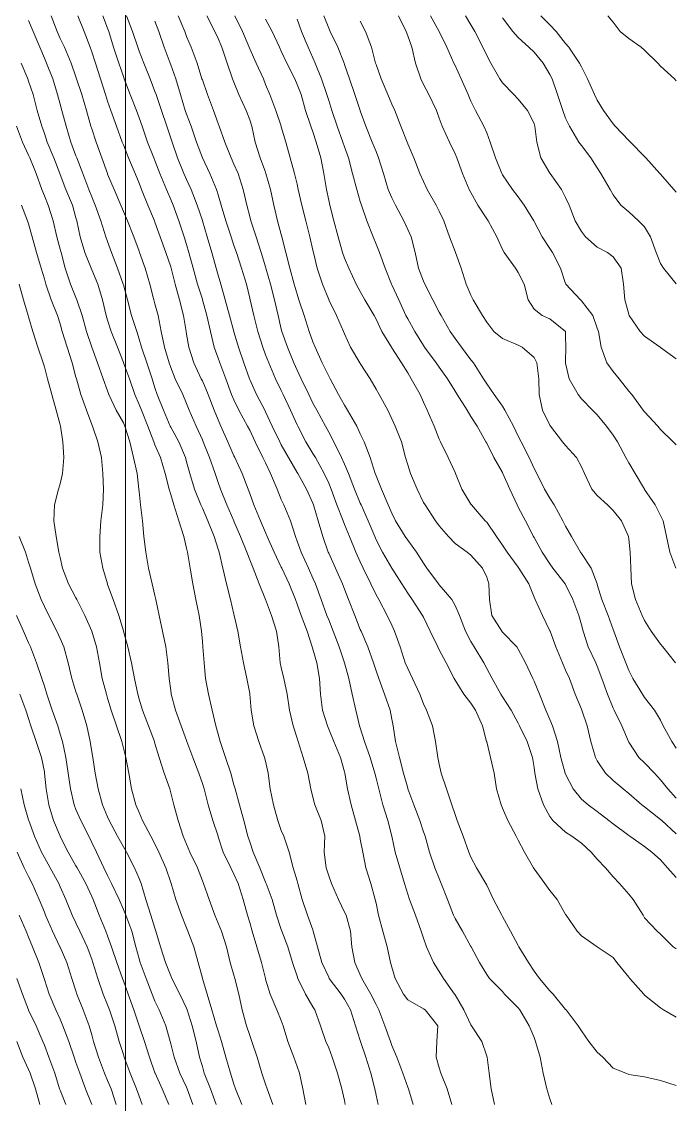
# Model space of a CAD drawing. Header units: centimetres. Extents: x 0 to 642158, y -847 to 649707.
# Drawn here: x 617163.53 to 617184.22, y 620600.76 to 620635.06 of the extents above; entities that cross this region are included whole.
import ezdxf

# ---------------------------------------------------------------- set-up
doc = ezdxf.new("R2010")
doc.units = ezdxf.units.CM
doc.header["$MEASUREMENT"] = 0
doc.layers.add('MEV_grille', color=254, linetype='Continuous', lineweight=9)
doc.layers.add('WAL_topographie 0.5', color=253, linetype='Continuous', lineweight=20)

# ---------------------------------------------------------------- blocks, each defined once
blk = doc.blocks.new('*U112')
at = {"layer": 'MEV_grille', "transparency": 33554687}
blk.add_lwpolyline([(0, 1825.476), (0, -1825.476)], dxfattribs=at)
blk = doc.blocks.new('*U113')
at = {"layer": 'MEV_grille', "color": 0, "linetype": 'ByBlock', "lineweight": -2, "transparency": 16777216}
blk.add_blockref('*U112', (1800, 0), dxfattribs=at)

msp = doc.modelspace()

# ---------------------------------------------------------------- linework, layer by layer
at = {"layer": 'WAL_topographie 0.5'}
for points in [[(617163.75, 620635.098), (617163.891, 620634.75), (617164.102, 620634.25), (617164.25, 620633.906), (617164.319, 620633.75), (617164.514, 620633.25), (617164.665, 620632.75), (617164.75, 620632.446), (617164.805, 620632.25), (617164.936, 620631.75), (617165.09, 620631.25), (617165.25, 620630.813), (617165.274, 620630.75), (617165.465, 620630.25), (617165.66, 620629.75), (617165.75, 620629.517), (617165.86, 620629.25), (617166.035, 620628.75), (617166.198, 620628.25), (617166.25, 620628.1), (617166.374, 620627.75), (617166.562, 620627.25), (617166.743, 620626.75), (617166.75, 620626.724), (617166.879, 620626.25), (617167.009, 620625.75), (617167.172, 620625.25), (617167.25, 620625.006), (617167.324, 620624.75), (617167.491, 620624.25), (617167.661, 620623.75), (617167.75, 620623.464), (617167.825, 620623.25), (617168.022, 620622.75), (617168.233, 620622.25), (617168.25, 620622.216), (617168.505, 620621.75), (617168.712, 620621.25), (617168.75, 620621.114), (617168.852, 620620.75), (617169.007, 620620.25), (617169.204, 620619.75), (617169.25, 620619.646), (617169.427, 620619.25), (617169.623, 620618.75), (617169.75, 620618.348), (617169.781, 620618.25), (617169.895, 620617.75), (617170.013, 620617.25), (617170.14, 620616.75), (617170.25, 620616.285), (617170.259, 620616.25), (617170.374, 620615.75), (617170.46, 620615.25), (617170.552, 620614.75), (617170.662, 620614.25), (617170.75, 620613.774), (617170.755, 620613.75), (617170.8, 620613.25), (617170.875, 620612.75), (617171.035, 620612.25), (617171.222, 620611.75), (617171.25, 620611.63), (617171.331, 620611.25), (617171.402, 620610.75), (617171.503, 620610.25), (617171.639, 620609.75), (617171.75, 620609.437), (617171.825, 620609.25), (617172.002, 620608.75), (617172.129, 620608.25), (617172.25, 620607.843), (617172.275, 620607.75), (617172.413, 620607.25), (617172.581, 620606.75), (617172.75, 620606.285), (617172.762, 620606.25), (617172.897, 620605.75), (617173.031, 620605.25), (617173.25, 620604.782), (617173.266, 620604.75), (617173.648, 620604.25), (617173.75, 620604.093), (617173.941, 620603.75), (617174.103, 620603.25), (617174.25, 620602.778), (617174.258, 620602.75), (617174.422, 620602.25), (617174.585, 620601.75), (617174.709, 620601.25), (617174.75, 620601.048), (617174.818, 620600.75)], [(617164.46, 620635.25), (617164.654, 620634.75), (617164.75, 620634.531), (617164.883, 620634.25), (617165.103, 620633.75), (617165.25, 620633.319), (617165.272, 620633.25), (617165.431, 620632.75), (617165.582, 620632.25), (617165.724, 620631.75), (617165.75, 620631.669), (617165.891, 620631.25), (617166.068, 620630.75), (617166.244, 620630.25), (617166.25, 620630.234), (617166.455, 620629.75), (617166.666, 620629.25), (617166.75, 620629.051), (617166.88, 620628.75), (617167.079, 620628.25), (617167.25, 620627.786), (617167.263, 620627.75), (617167.441, 620627.25), (617167.586, 620626.75), (617167.713, 620626.25), (617167.75, 620626.117), (617167.852, 620625.75), (617167.948, 620625.25), (617168.05, 620624.75), (617168.197, 620624.25), (617168.25, 620624.102), (617168.394, 620623.75), (617168.628, 620623.25), (617168.75, 620622.962), (617168.834, 620622.75), (617169.054, 620622.25), (617169.25, 620621.816), (617169.278, 620621.75), (617169.474, 620621.25), (617169.658, 620620.75), (617169.75, 620620.465), (617169.821, 620620.25), (617170.022, 620619.75), (617170.245, 620619.25), (617170.25, 620619.238), (617170.459, 620618.75), (617170.66, 620618.25), (617170.75, 620618.012), (617170.854, 620617.75), (617171.053, 620617.25), (617171.25, 620616.759), (617171.254, 620616.75), (617171.436, 620616.25), (617171.598, 620615.75), (617171.674, 620615.25), (617171.717, 620614.75), (617171.75, 620614.603), (617171.831, 620614.25), (617171.934, 620613.75), (617172.007, 620613.25), (617172.123, 620612.75), (617172.25, 620612.364), (617172.288, 620612.25), (617172.444, 620611.75), (617172.588, 620611.25), (617172.688, 620610.75), (617172.75, 620610.487), (617172.806, 620610.25), (617173.016, 620609.75), (617173.122, 620609.25), (617173.106, 620608.75), (617173.169, 620608.25), (617173.25, 620608), (617173.341, 620607.75), (617173.557, 620607.25), (617173.75, 620606.849), (617173.798, 620606.75), (617173.94, 620606.25), (617173.987, 620605.75), (617174.074, 620605.25), (617174.25, 620604.857), (617174.296, 620604.75), (617174.588, 620604.25), (617174.75, 620603.921), (617174.837, 620603.75), (617175.025, 620603.25), (617175.201, 620602.75), (617175.25, 620602.623), (617175.409, 620602.25), (617175.594, 620601.75), (617175.75, 620601.306), (617175.772, 620601.25), (617175.928, 620600.75)], [(617165.305, 620635.25), (617165.506, 620634.75), (617165.701, 620634.25), (617165.75, 620634.111), (617165.866, 620633.75), (617166.022, 620633.25), (617166.184, 620632.75), (617166.25, 620632.547), (617166.351, 620632.25), (617166.532, 620631.75), (617166.715, 620631.25), (617166.75, 620631.157), (617166.91, 620630.75), (617167.128, 620630.25), (617167.25, 620629.948), (617167.324, 620629.75), (617167.525, 620629.25), (617167.737, 620628.75), (617167.75, 620628.714), (617167.913, 620628.25), (617168.092, 620627.75), (617168.25, 620627.293), (617168.263, 620627.25), (617168.388, 620626.75), (617168.532, 620626.25), (617168.658, 620625.75), (617168.734, 620625.25), (617168.75, 620625.163), (617168.827, 620624.75), (617168.984, 620624.25), (617169.218, 620623.75), (617169.25, 620623.681), (617169.431, 620623.25), (617169.624, 620622.75), (617169.75, 620622.445), (617169.837, 620622.25), (617170.057, 620621.75), (617170.25, 620621.306), (617170.277, 620621.25), (617170.512, 620620.75), (617170.699, 620620.25), (617170.75, 620620.109), (617170.88, 620619.75), (617171.087, 620619.25), (617171.25, 620618.877), (617171.306, 620618.75), (617171.527, 620618.25), (617171.75, 620617.779), (617171.764, 620617.75), (617171.999, 620617.25), (617172.194, 620616.75), (617172.25, 620616.606), (617172.378, 620616.25), (617172.563, 620615.75), (617172.727, 620615.25), (617172.75, 620615.175), (617172.871, 620614.75), (617172.959, 620614.25), (617172.99, 620613.75), (617173.057, 620613.25), (617173.209, 620612.75), (617173.25, 620612.649), (617173.41, 620612.25), (617173.624, 620611.75), (617173.75, 620611.291), (617173.76, 620611.25), (617173.844, 620610.75), (617173.963, 620610.25), (617174.101, 620609.75), (617174.233, 620609.25), (617174.25, 620609.161), (617174.332, 620608.75), (617174.43, 620608.25), (617174.583, 620607.75), (617174.721, 620607.25), (617174.75, 620607.129), (617174.83, 620606.75), (617174.965, 620606.25), (617175.096, 620605.75), (617175.21, 620605.25), (617175.25, 620605.101), (617175.355, 620604.75), (617175.618, 620604.25), (617175.75, 620604.065), (617176.25, 620603.785), (617176.3, 620603.75), (617176.705, 620603.25), (617176.675, 620602.75), (617176.654, 620602.25), (617176.75, 620601.919), (617176.801, 620601.75), (617176.995, 620601.25), (617177.142, 620600.75)], [(617166.096, 620635.25), (617166.25, 620634.854), (617166.29, 620634.75), (617166.437, 620634.25), (617166.605, 620633.75), (617166.75, 620633.33), (617166.78, 620633.25), (617166.964, 620632.75), (617167.164, 620632.25), (617167.25, 620632.018), (617167.346, 620631.75), (617167.515, 620631.25), (617167.714, 620630.75), (617167.75, 620630.661), (617167.909, 620630.25), (617168.112, 620629.75), (617168.25, 620629.425), (617168.324, 620629.25), (617168.51, 620628.75), (617168.673, 620628.25), (617168.75, 620628.007), (617168.826, 620627.75), (617168.959, 620627.25), (617169.101, 620626.75), (617169.25, 620626.267), (617169.255, 620626.25), (617169.388, 620625.75), (617169.504, 620625.25), (617169.627, 620624.75), (617169.75, 620624.396), (617169.799, 620624.25), (617169.991, 620623.75), (617170.177, 620623.25), (617170.25, 620623.083), (617170.406, 620622.75), (617170.682, 620622.25), (617170.75, 620622.118), (617170.925, 620621.75), (617171.169, 620621.25), (617171.25, 620621.088), (617171.411, 620620.75), (617171.617, 620620.25), (617171.75, 620619.927), (617171.832, 620619.75), (617172.036, 620619.25), (617172.194, 620618.75), (617172.25, 620618.601), (617172.374, 620618.25), (617172.611, 620617.75), (617172.75, 620617.431), (617172.829, 620617.25), (617173.007, 620616.75), (617173.194, 620616.25), (617173.25, 620616.107), (617173.394, 620615.75), (617173.582, 620615.25), (617173.749, 620614.75), (617173.75, 620614.746), (617173.888, 620614.25), (617173.997, 620613.75), (617174.108, 620613.25), (617174.229, 620612.75), (617174.25, 620612.688), (617174.388, 620612.25), (617174.564, 620611.75), (617174.71, 620611.25), (617174.75, 620611.091), (617174.835, 620610.75), (617174.959, 620610.25), (617175.117, 620609.75), (617175.25, 620609.25), (617175.25, 620609.25), (617175.351, 620608.75), (617175.496, 620608.25), (617175.652, 620607.75), (617175.75, 620607.415), (617175.81, 620607.25), (617176.002, 620606.75), (617176.175, 620606.25), (617176.25, 620606.02), (617176.344, 620605.75), (617176.569, 620605.25), (617176.75, 620604.966), (617176.879, 620604.75), (617177.235, 620604.25), (617177.25, 620604.227), (617177.522, 620603.75), (617177.75, 620603.272), (617177.768, 620603.25), (617178.096, 620602.75), (617178.25, 620602.284), (617178.261, 620602.25), (617178.334, 620601.75), (617178.393, 620601.25), (617178.497, 620600.75)], [(617166.848, 620635.25), (617167.039, 620634.75), (617167.205, 620634.25), (617167.25, 620634.131), (617167.402, 620633.75), (617167.598, 620633.25), (617167.75, 620632.854), (617167.786, 620632.75), (617167.957, 620632.25), (617168.126, 620631.75), (617168.25, 620631.375), (617168.292, 620631.25), (617168.459, 620630.75), (617168.661, 620630.25), (617168.75, 620630.057), (617168.896, 620629.75), (617169.091, 620629.25), (617169.25, 620628.759), (617169.253, 620628.75), (617169.405, 620628.25), (617169.547, 620627.75), (617169.686, 620627.25), (617169.75, 620627.033), (617169.838, 620626.75), (617169.977, 620626.25), (617170.109, 620625.75), (617170.244, 620625.25), (617170.25, 620625.231), (617170.395, 620624.75), (617170.562, 620624.25), (617170.742, 620623.75), (617170.75, 620623.729), (617170.967, 620623.25), (617171.223, 620622.75), (617171.25, 620622.697), (617171.465, 620622.25), (617171.701, 620621.75), (617171.75, 620621.654), (617171.977, 620621.25), (617172.25, 620620.779), (617172.268, 620620.75), (617172.55, 620620.25), (617172.75, 620619.808), (617172.771, 620619.75), (617172.92, 620619.25), (617173.06, 620618.75), (617173.236, 620618.25), (617173.25, 620618.218), (617173.467, 620617.75), (617173.687, 620617.25), (617173.75, 620617.082), (617173.878, 620616.75), (617174.074, 620616.25), (617174.25, 620615.8), (617174.272, 620615.75), (617174.485, 620615.25), (617174.669, 620614.75), (617174.75, 620614.498), (617174.832, 620614.25), (617175.016, 620613.75), (617175.197, 620613.25), (617175.25, 620612.961), (617175.289, 620612.75), (617175.363, 620612.25), (617175.492, 620611.75), (617175.62, 620611.25), (617175.75, 620610.771), (617175.756, 620610.75), (617175.946, 620610.25), (617176.139, 620609.75), (617176.25, 620609.39), (617176.298, 620609.25), (617176.441, 620608.75), (617176.611, 620608.25), (617176.75, 620607.911), (617176.814, 620607.75), (617177.008, 620607.25), (617177.203, 620606.75), (617177.25, 620606.651), (617177.486, 620606.25), (617177.75, 620605.76), (617177.756, 620605.75), (617178.02, 620605.25), (617178.25, 620604.875), (617178.335, 620604.75), (617178.75, 620604.328), (617178.818, 620604.25), (617179.25, 620603.813), (617179.299, 620603.75), (617179.591, 620603.25), (617179.75, 620602.872), (617179.8, 620602.75), (617179.942, 620602.25), (617180.04, 620601.75), (617180.149, 620601.25), (617180.25, 620600.934), (617180.316, 620600.75)], [(617167.75, 620635.08), (617167.87, 620634.75), (617168.044, 620634.25), (617168.229, 620633.75), (617168.25, 620633.691), (617168.406, 620633.25), (617168.554, 620632.75), (617168.709, 620632.25), (617168.75, 620632.133), (617168.894, 620631.75), (617169.066, 620631.25), (617169.25, 620630.75), (617169.25, 620630.75), (617169.487, 620630.25), (617169.698, 620629.75), (617169.75, 620629.579), (617169.847, 620629.25), (617169.992, 620628.75), (617170.158, 620628.25), (617170.25, 620627.974), (617170.328, 620627.75), (617170.494, 620627.25), (617170.644, 620626.75), (617170.75, 620626.298), (617170.761, 620626.25), (617170.876, 620625.75), (617171.005, 620625.25), (617171.16, 620624.75), (617171.25, 620624.51), (617171.352, 620624.25), (617171.569, 620623.75), (617171.75, 620623.378), (617171.809, 620623.25), (617172.039, 620622.75), (617172.25, 620622.287), (617172.268, 620622.25), (617172.527, 620621.75), (617172.75, 620621.381), (617172.829, 620621.25), (617173.111, 620620.75), (617173.25, 620620.438), (617173.327, 620620.25), (617173.511, 620619.75), (617173.704, 620619.25), (617173.75, 620619.131), (617173.903, 620618.75), (617174.11, 620618.25), (617174.25, 620617.943), (617174.34, 620617.75), (617174.58, 620617.25), (617174.75, 620616.904), (617174.836, 620616.75), (617175.102, 620616.25), (617175.25, 620615.938), (617175.337, 620615.75), (617175.515, 620615.25), (617175.675, 620614.75), (617175.75, 620614.565), (617175.901, 620614.25), (617176.132, 620613.75), (617176.25, 620613.452), (617176.346, 620613.25), (617176.53, 620612.75), (617176.632, 620612.25), (617176.705, 620611.75), (617176.75, 620611.541), (617176.813, 620611.25), (617176.974, 620610.75), (617177.145, 620610.25), (617177.25, 620609.938), (617177.315, 620609.75), (617177.503, 620609.25), (617177.687, 620608.75), (617177.75, 620608.59), (617177.925, 620608.25), (617178.223, 620607.75), (617178.25, 620607.7), (617178.471, 620607.25), (617178.725, 620606.75), (617178.75, 620606.707), (617179.006, 620606.25), (617179.25, 620605.788), (617179.273, 620605.75), (617179.575, 620605.25), (617179.75, 620604.981), (617179.92, 620604.75), (617180.25, 620604.354), (617180.353, 620604.25), (617180.75, 620603.766), (617180.767, 620603.75), (617181.151, 620603.25), (617181.25, 620603.092), (617181.48, 620602.75), (617181.75, 620602.415), (617181.923, 620602.25), (617182.25, 620601.901), (617182.659, 620601.75), (617182.75, 620601.705), (617183.25, 620601.634), (617183.75, 620601.515), (617184.25, 620601.358)], [(617168.49, 620635.25), (617168.691, 620634.75), (617168.75, 620634.595), (617168.899, 620634.25), (617169.086, 620633.75), (617169.239, 620633.25), (617169.25, 620633.216), (617169.41, 620632.75), (617169.602, 620632.25), (617169.75, 620631.839), (617169.786, 620631.75), (617169.966, 620631.25), (617170.158, 620630.75), (617170.25, 620630.545), (617170.379, 620630.25), (617170.547, 620629.75), (617170.659, 620629.25), (617170.75, 620628.892), (617170.787, 620628.75), (617170.95, 620628.25), (617171.109, 620627.75), (617171.25, 620627.296), (617171.264, 620627.25), (617171.407, 620626.75), (617171.539, 620626.25), (617171.654, 620625.75), (617171.75, 620625.315), (617171.766, 620625.25), (617171.942, 620624.75), (617172.15, 620624.25), (617172.25, 620624.021), (617172.377, 620623.75), (617172.616, 620623.25), (617172.75, 620622.978), (617172.874, 620622.75), (617173.145, 620622.25), (617173.25, 620622.052), (617173.409, 620621.75), (617173.657, 620621.25), (617173.75, 620621.038), (617173.873, 620620.75), (617174.066, 620620.25), (617174.25, 620619.808), (617174.275, 620619.75), (617174.497, 620619.25), (617174.705, 620618.75), (617174.75, 620618.649), (617174.957, 620618.25), (617175.249, 620617.75), (617175.25, 620617.748), (617175.568, 620617.25), (617175.75, 620616.951), (617175.894, 620616.75), (617176.222, 620616.25), (617176.25, 620616.192), (617176.466, 620615.75), (617176.699, 620615.25), (617176.75, 620615.159), (617176.972, 620614.75), (617177.217, 620614.25), (617177.25, 620614.195), (617177.526, 620613.75), (617177.75, 620613.469), (617177.893, 620613.25), (617178.123, 620612.75), (617178.248, 620612.25), (617178.25, 620612.241), (617178.367, 620611.75), (617178.484, 620611.25), (617178.565, 620610.75), (617178.705, 620610.25), (617178.75, 620610.145), (617178.922, 620609.75), (617179.181, 620609.25), (617179.25, 620609.123), (617179.444, 620608.75), (617179.731, 620608.25), (617179.75, 620608.215), (617180.094, 620607.75), (617180.25, 620607.53), (617180.481, 620607.25), (617180.75, 620606.777), (617180.765, 620606.75), (617181.114, 620606.25), (617181.25, 620606.099), (617181.75, 620605.75), (617181.75, 620605.75), (617182.25, 620605.412), (617182.373, 620605.25), (617182.75, 620604.784), (617182.78, 620604.75), (617183.225, 620604.25), (617183.25, 620604.22), (617183.75, 620603.818), (617183.851, 620603.75), (617184.25, 620603.52)], [(617169.393, 620635.25), (617169.646, 620634.75), (617169.75, 620634.525), (617169.865, 620634.25), (617170.037, 620633.75), (617170.208, 620633.25), (617170.25, 620633.144), (617170.408, 620632.75), (617170.638, 620632.25), (617170.75, 620631.95), (617170.817, 620631.75), (617170.927, 620631.25), (617171.08, 620630.75), (617171.25, 620630.29), (617171.264, 620630.25), (617171.411, 620629.75), (617171.516, 620629.25), (617171.634, 620628.75), (617171.75, 620628.321), (617171.77, 620628.25), (617171.893, 620627.75), (617172.021, 620627.25), (617172.158, 620626.75), (617172.25, 620626.427), (617172.307, 620626.25), (617172.47, 620625.75), (617172.632, 620625.25), (617172.75, 620624.923), (617172.818, 620624.75), (617173.048, 620624.25), (617173.25, 620623.83), (617173.294, 620623.75), (617173.559, 620623.25), (617173.75, 620622.91), (617173.848, 620622.75), (617174.135, 620622.25), (617174.25, 620621.999), (617174.37, 620621.75), (617174.566, 620621.25), (617174.722, 620620.75), (617174.75, 620620.671), (617174.919, 620620.25), (617175.137, 620619.75), (617175.25, 620619.486), (617175.368, 620619.25), (617175.671, 620618.75), (617175.75, 620618.633), (617176.032, 620618.25), (617176.25, 620617.907), (617176.358, 620617.75), (617176.722, 620617.25), (617176.75, 620617.217), (617177.145, 620616.75), (617177.25, 620616.564), (617177.388, 620616.25), (617177.578, 620615.75), (617177.75, 620615.42), (617177.853, 620615.25), (617178.158, 620614.75), (617178.25, 620614.565), (617178.419, 620614.25), (617178.703, 620613.75), (617178.75, 620613.675), (617179.022, 620613.25), (617179.25, 620612.834), (617179.292, 620612.75), (617179.534, 620612.25), (617179.701, 620611.75), (617179.75, 620611.429), (617179.774, 620611.25), (617179.872, 620610.75), (617180.052, 620610.25), (617180.25, 620609.881), (617180.349, 620609.75), (617180.75, 620609.381), (617180.945, 620609.25), (617181.25, 620609.037), (617181.556, 620608.75), (617181.75, 620608.528), (617182.008, 620608.25), (617182.25, 620607.964), (617182.455, 620607.75), (617182.75, 620607.416), (617182.889, 620607.25), (617183.199, 620606.75), (617183.25, 620606.665), (617183.644, 620606.25), (617183.75, 620606.145), (617184.158, 620605.75), (617184.25, 620605.685)], [(617170.28, 620635.25), (617170.517, 620634.75), (617170.729, 620634.25), (617170.75, 620634.199), (617170.954, 620633.75), (617171.181, 620633.25), (617171.25, 620633.074), (617171.387, 620632.75), (617171.574, 620632.25), (617171.745, 620631.75), (617171.75, 620631.733), (617171.893, 620631.25), (617172.026, 620630.75), (617172.168, 620630.25), (617172.25, 620629.915), (617172.288, 620629.75), (617172.394, 620629.25), (617172.527, 620628.75), (617172.656, 620628.25), (617172.75, 620627.821), (617172.765, 620627.75), (617172.888, 620627.25), (617173.05, 620626.75), (617173.25, 620626.256), (617173.253, 620626.25), (617173.494, 620625.75), (617173.72, 620625.25), (617173.75, 620625.176), (617173.936, 620624.75), (617174.237, 620624.25), (617174.25, 620624.228), (617174.557, 620623.75), (617174.75, 620623.414), (617174.842, 620623.25), (617175.117, 620622.75), (617175.25, 620622.481), (617175.356, 620622.25), (617175.55, 620621.75), (617175.679, 620621.25), (617175.75, 620621.019), (617175.835, 620620.75), (617176.047, 620620.25), (617176.25, 620619.83), (617176.298, 620619.75), (617176.631, 620619.25), (617176.75, 620619.091), (617177.039, 620618.75), (617177.25, 620618.529), (617177.634, 620618.25), (617177.75, 620618.16), (617178.122, 620617.75), (617178.25, 620617.464), (617178.32, 620617.25), (617178.336, 620616.75), (617178.413, 620616.25), (617178.726, 620615.75), (617178.75, 620615.722), (617179.2, 620615.25), (617179.25, 620615.176), (617179.484, 620614.75), (617179.71, 620614.25), (617179.75, 620614.167), (617179.924, 620613.75), (617180.126, 620613.25), (617180.25, 620612.954), (617180.338, 620612.75), (617180.495, 620612.25), (617180.6, 620611.75), (617180.738, 620611.25), (617180.75, 620611.219), (617180.988, 620610.75), (617181.25, 620610.432), (617181.459, 620610.25), (617181.75, 620610.034), (617182.118, 620609.75), (617182.25, 620609.641), (617182.75, 620609.271), (617182.783, 620609.25), (617183.25, 620608.927), (617183.48, 620608.75), (617183.75, 620608.501), (617183.976, 620608.25), (617184.25, 620607.945)], [(617171.25, 620635.143), (617171.456, 620634.75), (617171.689, 620634.25), (617171.75, 620634.126), (617171.929, 620633.75), (617172.173, 620633.25), (617172.25, 620633.076), (617172.373, 620632.75), (617172.519, 620632.25), (617172.685, 620631.75), (617172.75, 620631.57), (617172.858, 620631.25), (617172.997, 620630.75), (617173.099, 620630.25), (617173.181, 620629.75), (617173.25, 620629.409), (617173.285, 620629.25), (617173.415, 620628.75), (617173.548, 620628.25), (617173.687, 620627.75), (617173.75, 620627.567), (617173.883, 620627.25), (617174.119, 620626.75), (617174.25, 620626.508), (617174.395, 620626.25), (617174.689, 620625.75), (617174.75, 620625.633), (617174.935, 620625.25), (617175.234, 620624.75), (617175.25, 620624.727), (617175.554, 620624.25), (617175.75, 620623.934), (617175.865, 620623.75), (617176.142, 620623.25), (617176.25, 620623.004), (617176.37, 620622.75), (617176.589, 620622.25), (617176.75, 620621.834), (617176.787, 620621.75), (617177.031, 620621.25), (617177.25, 620620.777), (617177.261, 620620.75), (617177.466, 620620.25), (617177.75, 620619.773), (617177.766, 620619.75), (617178.197, 620619.25), (617178.25, 620619.199), (617178.566, 620618.75), (617178.75, 620618.48), (617178.902, 620618.25), (617179.25, 620617.777), (617179.271, 620617.75), (617179.58, 620617.25), (617179.75, 620616.831), (617179.788, 620616.75), (617180.014, 620616.25), (617180.25, 620615.765), (617180.255, 620615.75), (617180.435, 620615.25), (617180.649, 620614.75), (617180.75, 620614.515), (617180.868, 620614.25), (617181.053, 620613.75), (617181.25, 620613.278), (617181.261, 620613.25), (617181.426, 620612.75), (617181.55, 620612.25), (617181.692, 620611.75), (617181.75, 620611.641), (617182.007, 620611.25), (617182.25, 620611.02), (617182.575, 620610.75), (617182.75, 620610.61), (617183.163, 620610.25), (617183.25, 620610.186), (617183.75, 620609.788), (617183.791, 620609.75), (617184.25, 620609.331)], [(617172.25, 620635.144), (617172.385, 620634.75), (617172.598, 620634.25), (617172.75, 620633.913), (617172.824, 620633.75), (617173.021, 620633.25), (617173.192, 620632.75), (617173.25, 620632.56), (617173.351, 620632.25), (617173.518, 620631.75), (617173.697, 620631.25), (617173.75, 620631.094), (617173.874, 620630.75), (617174.007, 620630.25), (617174.136, 620629.75), (617174.25, 620629.366), (617174.287, 620629.25), (617174.46, 620628.75), (617174.654, 620628.25), (617174.75, 620628.013), (617174.855, 620627.75), (617175.035, 620627.25), (617175.24, 620626.75), (617175.25, 620626.728), (617175.465, 620626.25), (617175.695, 620625.75), (617175.75, 620625.645), (617175.974, 620625.25), (617176.25, 620624.806), (617176.287, 620624.75), (617176.652, 620624.25), (617176.75, 620624.117), (617177.011, 620623.75), (617177.25, 620623.357), (617177.312, 620623.25), (617177.634, 620622.75), (617177.75, 620622.554), (617177.952, 620622.25), (617178.228, 620621.75), (617178.25, 620621.707), (617178.476, 620621.25), (617178.75, 620620.783), (617178.766, 620620.75), (617178.982, 620620.25), (617179.216, 620619.75), (617179.25, 620619.681), (617179.478, 620619.25), (617179.73, 620618.75), (617179.75, 620618.719), (617180.004, 620618.25), (617180.25, 620617.883), (617180.343, 620617.75), (617180.736, 620617.25), (617180.75, 620617.227), (617180.977, 620616.75), (617181.164, 620616.25), (617181.25, 620615.951), (617181.305, 620615.75), (617181.461, 620615.25), (617181.704, 620614.75), (617181.75, 620614.64), (617181.899, 620614.25), (617182.072, 620613.75), (617182.25, 620613.312), (617182.28, 620613.25), (617182.524, 620612.75), (617182.739, 620612.25), (617182.75, 620612.231), (617183.071, 620611.75), (617183.25, 620611.579), (617183.558, 620611.25), (617183.75, 620611.036), (617183.984, 620610.75), (617184.25, 620610.46)], [(617173.097, 620635.25), (617173.25, 620634.859), (617173.298, 620634.75), (617173.537, 620634.25), (617173.734, 620633.75), (617173.75, 620633.705), (617173.904, 620633.25), (617174.076, 620632.75), (617174.245, 620632.25), (617174.25, 620632.236), (617174.428, 620631.75), (617174.63, 620631.25), (617174.75, 620630.947), (617174.831, 620630.75), (617174.981, 620630.25), (617175.137, 620629.75), (617175.25, 620629.486), (617175.363, 620629.25), (617175.624, 620628.75), (617175.75, 620628.481), (617175.855, 620628.25), (617175.987, 620627.75), (617176.096, 620627.25), (617176.25, 620626.841), (617176.288, 620626.75), (617176.547, 620626.25), (617176.75, 620625.859), (617176.808, 620625.75), (617177.091, 620625.25), (617177.25, 620625.026), (617177.45, 620624.75), (617177.75, 620624.346), (617177.828, 620624.25), (617178.149, 620623.75), (617178.25, 620623.586), (617178.486, 620623.25), (617178.75, 620622.884), (617178.825, 620622.75), (617179.095, 620622.25), (617179.25, 620621.934), (617179.342, 620621.75), (617179.594, 620621.25), (617179.75, 620620.905), (617179.834, 620620.75), (617180.078, 620620.25), (617180.25, 620619.964), (617180.381, 620619.75), (617180.664, 620619.25), (617180.75, 620619.075), (617180.938, 620618.75), (617181.222, 620618.25), (617181.25, 620618.211), (617181.557, 620617.75), (617181.745, 620617.25), (617181.75, 620617.234), (617181.893, 620616.75), (617182.091, 620616.25), (617182.25, 620615.807), (617182.273, 620615.75), (617182.459, 620615.25), (617182.655, 620614.75), (617182.75, 620614.5), (617182.875, 620614.25), (617183.183, 620613.75), (617183.25, 620613.653), (617183.567, 620613.25), (617183.75, 620612.928), (617183.84, 620612.75), (617184.108, 620612.25), (617184.25, 620612.047)], [(617174.25, 620635.077), (617174.419, 620634.75), (617174.603, 620634.25), (617174.736, 620633.75), (617174.75, 620633.703), (617174.907, 620633.25), (617175.121, 620632.75), (617175.25, 620632.454), (617175.345, 620632.25), (617175.531, 620631.75), (617175.728, 620631.25), (617175.75, 620631.192), (617175.942, 620630.75), (617176.139, 620630.25), (617176.25, 620630), (617176.365, 620629.75), (617176.654, 620629.25), (617176.75, 620629.058), (617176.892, 620628.75), (617177.07, 620628.25), (617177.25, 620627.777), (617177.261, 620627.75), (617177.443, 620627.25), (617177.598, 620626.75), (617177.75, 620626.4), (617177.824, 620626.25), (617178.123, 620625.75), (617178.25, 620625.544), (617178.478, 620625.25), (617178.75, 620625.028), (617179.25, 620624.815), (617179.368, 620624.75), (617179.75, 620624.423), (617179.84, 620624.25), (617179.906, 620623.75), (617179.909, 620623.25), (617180.014, 620622.75), (617180.25, 620622.282), (617180.271, 620622.25), (617180.653, 620621.75), (617180.75, 620621.632), (617181.092, 620621.25), (617181.25, 620620.959), (617181.346, 620620.75), (617181.583, 620620.25), (617181.75, 620620.048), (617182.076, 620619.75), (617182.25, 620619.577), (617182.513, 620619.25), (617182.735, 620618.75), (617182.75, 620618.664), (617182.792, 620618.25), (617182.812, 620617.75), (617182.839, 620617.25), (617182.964, 620616.75), (617183.173, 620616.25), (617183.25, 620616.092), (617183.454, 620615.75), (617183.75, 620615.334), (617183.825, 620615.25), (617184.225, 620614.75)], [(617175.455, 620635.25), (617175.699, 620634.75), (617175.75, 620634.61), (617175.878, 620634.25), (617175.998, 620633.75), (617176.161, 620633.25), (617176.25, 620633.071), (617176.422, 620632.75), (617176.658, 620632.25), (617176.75, 620632.009), (617176.841, 620631.75), (617177.07, 620631.25), (617177.25, 620630.872), (617177.303, 620630.75), (617177.484, 620630.25), (617177.7, 620629.75), (617177.75, 620629.653), (617177.972, 620629.25), (617178.25, 620628.815), (617178.294, 620628.75), (617178.575, 620628.25), (617178.75, 620627.846), (617178.805, 620627.75), (617179.161, 620627.25), (617179.25, 620627.118), (617179.438, 620626.75), (617179.563, 620626.25), (617179.75, 620625.954), (617180.009, 620625.75), (617180.25, 620625.645), (617180.74, 620625.25), (617180.75, 620625.083), (617180.76, 620624.75), (617180.75, 620624.306), (617180.749, 620624.25), (617180.75, 620624.243), (617180.861, 620623.75), (617181.142, 620623.25), (617181.25, 620623.114), (617181.603, 620622.75), (617181.75, 620622.606), (617182.039, 620622.25), (617182.25, 620621.96), (617182.386, 620621.75), (617182.653, 620621.25), (617182.75, 620621.087), (617182.945, 620620.75), (617183.241, 620620.25), (617183.25, 620620.237), (617183.579, 620619.75), (617183.75, 620619.416), (617183.836, 620619.25), (617183.945, 620618.75), (617184.051, 620618.25), (617184.232, 620617.75)], [(617176.47, 620635.25), (617176.75, 620634.752), (617176.751, 620634.75), (617176.986, 620634.25), (617177.211, 620633.75), (617177.25, 620633.671), (617177.439, 620633.25), (617177.662, 620632.75), (617177.75, 620632.539), (617177.896, 620632.25), (617178.161, 620631.75), (617178.25, 620631.543), (617178.365, 620631.25), (617178.529, 620630.75), (617178.729, 620630.25), (617178.75, 620630.211), (617179.066, 620629.75), (617179.25, 620629.512), (617179.435, 620629.25), (617179.738, 620628.75), (617179.75, 620628.731), (617180.006, 620628.25), (617180.25, 620627.878), (617180.334, 620627.75), (617180.588, 620627.25), (617180.75, 620626.762), (617180.756, 620626.75), (617181.215, 620626.25), (617181.25, 620626.219), (617181.608, 620625.75), (617181.75, 620625.356), (617181.789, 620625.25), (617181.875, 620624.75), (617182.055, 620624.25), (617182.25, 620623.979), (617182.448, 620623.75), (617182.75, 620623.354), (617182.841, 620623.25), (617183.208, 620622.75), (617183.25, 620622.695), (617183.663, 620622.25), (617183.75, 620622.138), (617184.156, 620621.75), (617184.25, 620621.656)], [(617177.583, 620635.25), (617177.75, 620634.967), (617177.872, 620634.75), (617178.127, 620634.25), (617178.25, 620633.989), (617178.385, 620633.75), (617178.664, 620633.25), (617178.75, 620633.128), (617179.111, 620632.75), (617179.25, 620632.606), (617179.538, 620632.25), (617179.75, 620631.831), (617179.777, 620631.75), (617179.836, 620631.25), (617179.96, 620630.75), (617180.25, 620630.266), (617180.261, 620630.25), (617180.621, 620629.75), (617180.75, 620629.489), (617180.858, 620629.25), (617181.049, 620628.75), (617181.25, 620628.415), (617181.382, 620628.25), (617181.75, 620627.919), (617182.079, 620627.75), (617182.25, 620627.611), (617182.505, 620627.25), (617182.582, 620626.75), (617182.621, 620626.25), (617182.75, 620625.793), (617182.764, 620625.75), (617183.105, 620625.25), (617183.25, 620625.101), (617183.737, 620624.75), (617183.75, 620624.742), (617184.25, 620624.384)], [(617178.75, 620635.187), (617179.083, 620634.75), (617179.25, 620634.561), (617179.589, 620634.25), (617179.75, 620634.095), (617180.035, 620633.75), (617180.25, 620633.39), (617180.322, 620633.25), (617180.492, 620632.75), (617180.662, 620632.25), (617180.75, 620632.008), (617180.87, 620631.75), (617181.167, 620631.25), (617181.25, 620631.14), (617181.545, 620630.75), (617181.75, 620630.431), (617181.866, 620630.25), (617182.158, 620629.75), (617182.25, 620629.576), (617182.494, 620629.25), (617182.75, 620629.034), (617183.056, 620628.75), (617183.25, 620628.558), (617183.437, 620628.25), (617183.615, 620627.75), (617183.75, 620627.398), (617183.851, 620627.25), (617184.25, 620626.753)], [(617179.968, 620635.25), (617180.25, 620634.962), (617180.445, 620634.75), (617180.75, 620634.374), (617180.848, 620634.25), (617181.193, 620633.75), (617181.25, 620633.632), (617181.446, 620633.25), (617181.662, 620632.75), (617181.75, 620632.574), (617181.946, 620632.25), (617182.25, 620631.822), (617182.312, 620631.75), (617182.75, 620631.294), (617182.799, 620631.25), (617183.25, 620630.789), (617183.288, 620630.75), (617183.733, 620630.25), (617183.75, 620630.23), (617184.172, 620629.75), (617184.25, 620629.66)], [(617182.088, 620635.25), (617182.25, 620635.051), (617182.479, 620634.75), (617182.75, 620634.527), (617183.137, 620634.25), (617183.25, 620634.162), (617183.671, 620633.75), (617183.75, 620633.658), (617184.193, 620633.25), (617184.25, 620633.189)], [(617163.512, 620633.75), (617163.723, 620633.25), (617163.75, 620633.174), (617163.891, 620632.75), (617164.022, 620632.25), (617164.167, 620631.75), (617164.25, 620631.518), (617164.341, 620631.25), (617164.545, 620630.75), (617164.737, 620630.25), (617164.75, 620630.217), (617164.934, 620629.75), (617165.136, 620629.25), (617165.25, 620628.842), (617165.275, 620628.75), (617165.386, 620628.25), (617165.533, 620627.75), (617165.73, 620627.25), (617165.75, 620627.203), (617165.937, 620626.75), (617166.091, 620626.25), (617166.206, 620625.75), (617166.25, 620625.608), (617166.369, 620625.25), (617166.565, 620624.75), (617166.75, 620624.266), (617166.756, 620624.25), (617166.942, 620623.75), (617167.115, 620623.25), (617167.25, 620622.934), (617167.32, 620622.75), (617167.527, 620622.25), (617167.713, 620621.75), (617167.75, 620621.652), (617167.923, 620621.25), (617168.073, 620620.75), (617168.197, 620620.25), (617168.25, 620620.077), (617168.348, 620619.75), (617168.509, 620619.25), (617168.66, 620618.75), (617168.75, 620618.379), (617168.78, 620618.25), (617168.866, 620617.75), (617168.946, 620617.25), (617169.043, 620616.75), (617169.148, 620616.25), (617169.224, 620615.75), (617169.25, 620615.423), (617169.264, 620615.25), (617169.307, 620614.75), (617169.355, 620614.25), (617169.444, 620613.75), (617169.565, 620613.25), (617169.674, 620612.75), (617169.75, 620612.482), (617169.813, 620612.25), (617169.988, 620611.75), (617170.152, 620611.25), (617170.25, 620610.884), (617170.287, 620610.75), (617170.424, 620610.25), (617170.564, 620609.75), (617170.694, 620609.25), (617170.75, 620609.072), (617170.859, 620608.75), (617171.07, 620608.25), (617171.25, 620607.798), (617171.27, 620607.75), (617171.456, 620607.25), (617171.599, 620606.75), (617171.75, 620606.301), (617171.769, 620606.25), (617171.956, 620605.75), (617172.109, 620605.25), (617172.25, 620604.816), (617172.272, 620604.75), (617172.518, 620604.25), (617172.75, 620603.845), (617172.812, 620603.75), (617172.991, 620603.25), (617173.164, 620602.75), (617173.25, 620602.546), (617173.362, 620602.25), (617173.526, 620601.75), (617173.667, 620601.25), (617173.75, 620600.877), (617173.775, 620600.75)], [(617163.364, 620631.75), (617163.562, 620631.25), (617163.75, 620630.835), (617163.787, 620630.75), (617163.995, 620630.25), (617164.169, 620629.75), (617164.25, 620629.544), (617164.365, 620629.25), (617164.529, 620628.75), (617164.649, 620628.25), (617164.75, 620627.855), (617164.777, 620627.75), (617164.913, 620627.25), (617165.08, 620626.75), (617165.25, 620626.328), (617165.282, 620626.25), (617165.444, 620625.75), (617165.583, 620625.25), (617165.75, 620624.753), (617165.751, 620624.75), (617165.936, 620624.25), (617166.11, 620623.75), (617166.25, 620623.37), (617166.295, 620623.25), (617166.524, 620622.75), (617166.75, 620622.35), (617166.797, 620622.25), (617166.959, 620621.75), (617167.075, 620621.25), (617167.182, 620620.75), (617167.243, 620620.25), (617167.25, 620620.179), (617167.293, 620619.75), (617167.354, 620619.25), (617167.402, 620618.75), (617167.461, 620618.25), (617167.551, 620617.75), (617167.662, 620617.25), (617167.75, 620616.884), (617167.78, 620616.75), (617167.884, 620616.25), (617167.99, 620615.75), (617168.096, 620615.25), (617168.162, 620614.75), (617168.199, 620614.25), (617168.25, 620613.875), (617168.267, 620613.75), (617168.405, 620613.25), (617168.579, 620612.75), (617168.75, 620612.281), (617168.761, 620612.25), (617168.946, 620611.75), (617169.139, 620611.25), (617169.25, 620610.924), (617169.303, 620610.75), (617169.43, 620610.25), (617169.579, 620609.75), (617169.746, 620609.25), (617169.75, 620609.239), (617169.914, 620608.75), (617170.148, 620608.25), (617170.25, 620608.048), (617170.389, 620607.75), (617170.539, 620607.25), (617170.677, 620606.75), (617170.75, 620606.522), (617170.832, 620606.25), (617170.979, 620605.75), (617171.12, 620605.25), (617171.244, 620604.75), (617171.25, 620604.727), (617171.398, 620604.25), (617171.609, 620603.75), (617171.75, 620603.409), (617171.813, 620603.25), (617171.96, 620602.75), (617172.144, 620602.25), (617172.25, 620601.955), (617172.325, 620601.75), (617172.431, 620601.25), (617172.529, 620600.75)], [(617163.528, 620629.25), (617163.719, 620628.75), (617163.75, 620628.655), (617163.866, 620628.25), (617164.006, 620627.75), (617164.153, 620627.25), (617164.25, 620626.914), (617164.295, 620626.75), (617164.47, 620626.25), (617164.665, 620625.75), (617164.75, 620625.488), (617164.818, 620625.25), (617164.968, 620624.75), (617165.13, 620624.25), (617165.25, 620623.798), (617165.263, 620623.75), (617165.405, 620623.25), (617165.585, 620622.75), (617165.75, 620622.297), (617165.769, 620622.25), (617165.943, 620621.75), (617166.056, 620621.25), (617166.101, 620620.75), (617166.119, 620620.25), (617166.097, 620619.75), (617166.04, 620619.25), (617166.006, 620618.75), (617166.01, 620618.25), (617166.102, 620617.75), (617166.244, 620617.25), (617166.25, 620617.232), (617166.425, 620616.75), (617166.609, 620616.25), (617166.75, 620615.761), (617166.753, 620615.75), (617166.887, 620615.25), (617167.006, 620614.75), (617167.108, 620614.25), (617167.205, 620613.75), (617167.25, 620613.6), (617167.352, 620613.25), (617167.547, 620612.75), (617167.732, 620612.25), (617167.75, 620612.19), (617167.886, 620611.75), (617168.045, 620611.25), (617168.219, 620610.75), (617168.25, 620610.633), (617168.353, 620610.25), (617168.482, 620609.75), (617168.647, 620609.25), (617168.75, 620608.997), (617168.857, 620608.75), (617169.093, 620608.25), (617169.25, 620607.844), (617169.288, 620607.75), (617169.464, 620607.25), (617169.642, 620606.75), (617169.75, 620606.499), (617169.855, 620606.25), (617170.013, 620605.75), (617170.133, 620605.25), (617170.25, 620604.85), (617170.279, 620604.75), (617170.402, 620604.25), (617170.511, 620603.75), (617170.646, 620603.25), (617170.75, 620602.944), (617170.819, 620602.75), (617170.983, 620602.25), (617171.128, 620601.75), (617171.25, 620601.398), (617171.303, 620601.25), (617171.48, 620600.75)], [(617163.45, 620626.75), (617163.593, 620626.25), (617163.74, 620625.75), (617163.75, 620625.715), (617163.883, 620625.25), (617164.044, 620624.75), (617164.212, 620624.25), (617164.25, 620624.123), (617164.354, 620623.75), (617164.481, 620623.25), (617164.626, 620622.75), (617164.75, 620622.293), (617164.761, 620622.25), (617164.839, 620621.75), (617164.867, 620621.25), (617164.827, 620620.75), (617164.75, 620620.422), (617164.7, 620620.25), (617164.571, 620619.75), (617164.554, 620619.25), (617164.622, 620618.75), (617164.712, 620618.25), (617164.75, 620618.081), (617164.829, 620617.75), (617165.016, 620617.25), (617165.25, 620616.807), (617165.279, 620616.75), (617165.531, 620616.25), (617165.749, 620615.75), (617165.75, 620615.746), (617165.9, 620615.25), (617165.991, 620614.75), (617166.084, 620614.25), (617166.215, 620613.75), (617166.25, 620613.627), (617166.363, 620613.25), (617166.53, 620612.75), (617166.698, 620612.25), (617166.75, 620612.04), (617166.824, 620611.75), (617166.921, 620611.25), (617167.013, 620610.75), (617167.144, 620610.25), (617167.25, 620610.002), (617167.356, 620609.75), (617167.623, 620609.25), (617167.75, 620609.012), (617167.872, 620608.75), (617168.092, 620608.25), (617168.25, 620607.791), (617168.265, 620607.75), (617168.411, 620607.25), (617168.591, 620606.75), (617168.75, 620606.354), (617168.791, 620606.25), (617168.982, 620605.75), (617169.122, 620605.25), (617169.25, 620604.755), (617169.251, 620604.75), (617169.4, 620604.25), (617169.547, 620603.75), (617169.702, 620603.25), (617169.75, 620603.083), (617169.856, 620602.75), (617169.993, 620602.25), (617170.141, 620601.75), (617170.25, 620601.4), (617170.301, 620601.25), (617170.504, 620600.75)], [(617163.456, 620618.75), (617163.65, 620618.25), (617163.75, 620617.94), (617163.809, 620617.75), (617163.962, 620617.25), (617164.15, 620616.75), (617164.25, 620616.531), (617164.392, 620616.25), (617164.649, 620615.75), (617164.75, 620615.518), (617164.866, 620615.25), (617165.001, 620614.75), (617165.118, 620614.25), (617165.25, 620613.827), (617165.274, 620613.75), (617165.449, 620613.25), (617165.592, 620612.75), (617165.696, 620612.25), (617165.75, 620611.928), (617165.783, 620611.75), (617165.859, 620611.25), (617165.949, 620610.75), (617166.094, 620610.25), (617166.25, 620609.869), (617166.3, 620609.75), (617166.564, 620609.25), (617166.75, 620608.912), (617166.847, 620608.75), (617167.108, 620608.25), (617167.25, 620607.917), (617167.314, 620607.75), (617167.462, 620607.25), (617167.625, 620606.75), (617167.75, 620606.338), (617167.78, 620606.25), (617167.925, 620605.75), (617168.089, 620605.25), (617168.25, 620604.828), (617168.282, 620604.75), (617168.537, 620604.25), (617168.75, 620603.807), (617168.772, 620603.75), (617168.923, 620603.25), (617169.05, 620602.75), (617169.158, 620602.25), (617169.25, 620601.956), (617169.312, 620601.75), (617169.513, 620601.25), (617169.687, 620600.75)], [(617163.367, 620616.25), (617163.592, 620615.75), (617163.75, 620615.379), (617163.807, 620615.25), (617163.998, 620614.75), (617164.173, 620614.25), (617164.25, 620614.007), (617164.332, 620613.75), (617164.496, 620613.25), (617164.671, 620612.75), (617164.75, 620612.489), (617164.821, 620612.25), (617164.926, 620611.75), (617165, 620611.25), (617165.072, 620610.75), (617165.192, 620610.25), (617165.25, 620610.101), (617165.403, 620609.75), (617165.653, 620609.25), (617165.75, 620609.051), (617165.899, 620608.75), (617166.137, 620608.25), (617166.25, 620608.013), (617166.38, 620607.75), (617166.613, 620607.25), (617166.75, 620606.933), (617166.827, 620606.75), (617167.019, 620606.25), (617167.147, 620605.75), (617167.25, 620605.368), (617167.282, 620605.25), (617167.467, 620604.75), (617167.661, 620604.25), (617167.75, 620604.029), (617167.881, 620603.75), (617168.09, 620603.25), (617168.232, 620602.75), (617168.25, 620602.679), (617168.356, 620602.25), (617168.541, 620601.75), (617168.75, 620601.298), (617168.771, 620601.25), (617168.949, 620600.75)], [(617163.477, 620613.75), (617163.659, 620613.25), (617163.75, 620612.978), (617163.825, 620612.75), (617163.992, 620612.25), (617164.155, 620611.75), (617164.25, 620611.295), (617164.258, 620611.25), (617164.312, 620610.75), (617164.393, 620610.25), (617164.535, 620609.75), (617164.747, 620609.25), (617164.75, 620609.244), (617165.008, 620608.75), (617165.25, 620608.311), (617165.283, 620608.25), (617165.559, 620607.75), (617165.75, 620607.34), (617165.791, 620607.25), (617165.987, 620606.75), (617166.191, 620606.25), (617166.25, 620606.095), (617166.378, 620605.75), (617166.54, 620605.25), (617166.719, 620604.75), (617166.75, 620604.67), (617166.904, 620604.25), (617167.08, 620603.75), (617167.247, 620603.25), (617167.25, 620603.241), (617167.424, 620602.75), (617167.577, 620602.25), (617167.75, 620601.756), (617167.752, 620601.75), (617167.983, 620601.25), (617168.193, 620600.75)], [(617163.501, 620610.75), (617163.614, 620610.25), (617163.75, 620609.773), (617163.757, 620609.75), (617163.935, 620609.25), (617164.159, 620608.75), (617164.25, 620608.582), (617164.438, 620608.25), (617164.706, 620607.75), (617164.75, 620607.649), (617164.929, 620607.25), (617165.132, 620606.75), (617165.25, 620606.512), (617165.373, 620606.25), (617165.604, 620605.75), (617165.75, 620605.362), (617165.789, 620605.25), (617165.937, 620604.75), (617166.107, 620604.25), (617166.25, 620603.914), (617166.316, 620603.75), (617166.481, 620603.25), (617166.619, 620602.75), (617166.75, 620602.332), (617166.776, 620602.25), (617166.968, 620601.75), (617167.168, 620601.25), (617167.25, 620601.012), (617167.348, 620600.75)], [(617163.385, 620608.75), (617163.615, 620608.25), (617163.75, 620607.973), (617163.863, 620607.75), (617164.082, 620607.25), (617164.25, 620606.842), (617164.288, 620606.75), (617164.506, 620606.25), (617164.744, 620605.75), (617164.75, 620605.737), (617164.957, 620605.25), (617165.122, 620604.75), (617165.25, 620604.353), (617165.281, 620604.25), (617165.474, 620603.75), (617165.667, 620603.25), (617165.75, 620602.961), (617165.809, 620602.75), (617165.961, 620602.25), (617166.155, 620601.75), (617166.25, 620601.515), (617166.36, 620601.25), (617166.523, 620600.75)], [(617163.455, 620606.75), (617163.672, 620606.25), (617163.75, 620606.057), (617163.873, 620605.75), (617164.073, 620605.25), (617164.239, 620604.75), (617164.25, 620604.715), (617164.397, 620604.25), (617164.611, 620603.75), (617164.75, 620603.456), (617164.838, 620603.25), (617165.02, 620602.75), (617165.192, 620602.25), (617165.25, 620602.086), (617165.368, 620601.75), (617165.551, 620601.25), (617165.748, 620600.75)], [(617163.378, 620604.75), (617163.561, 620604.25), (617163.748, 620603.75), (617163.75, 620603.746), (617163.993, 620603.25), (617164.206, 620602.75), (617164.25, 620602.632), (617164.388, 620602.25), (617164.576, 620601.75), (617164.734, 620601.25), (617164.75, 620601.204), (617164.927, 620600.75)], [(617163.379, 620602.75), (617163.573, 620602.25), (617163.75, 620601.862), (617163.799, 620601.75), (617163.969, 620601.25), (617164.107, 620600.75)]]:
    msp.add_lwpolyline(points, dxfattribs=at)

# ---------------------------------------------------------------- block references
at = {"layer": 'MEV_grille', "transparency": 33554687}
msp.add_blockref('*U113', (615366.814, 620593.644), dxfattribs=at)

doc.saveas('drawing.dxf')
